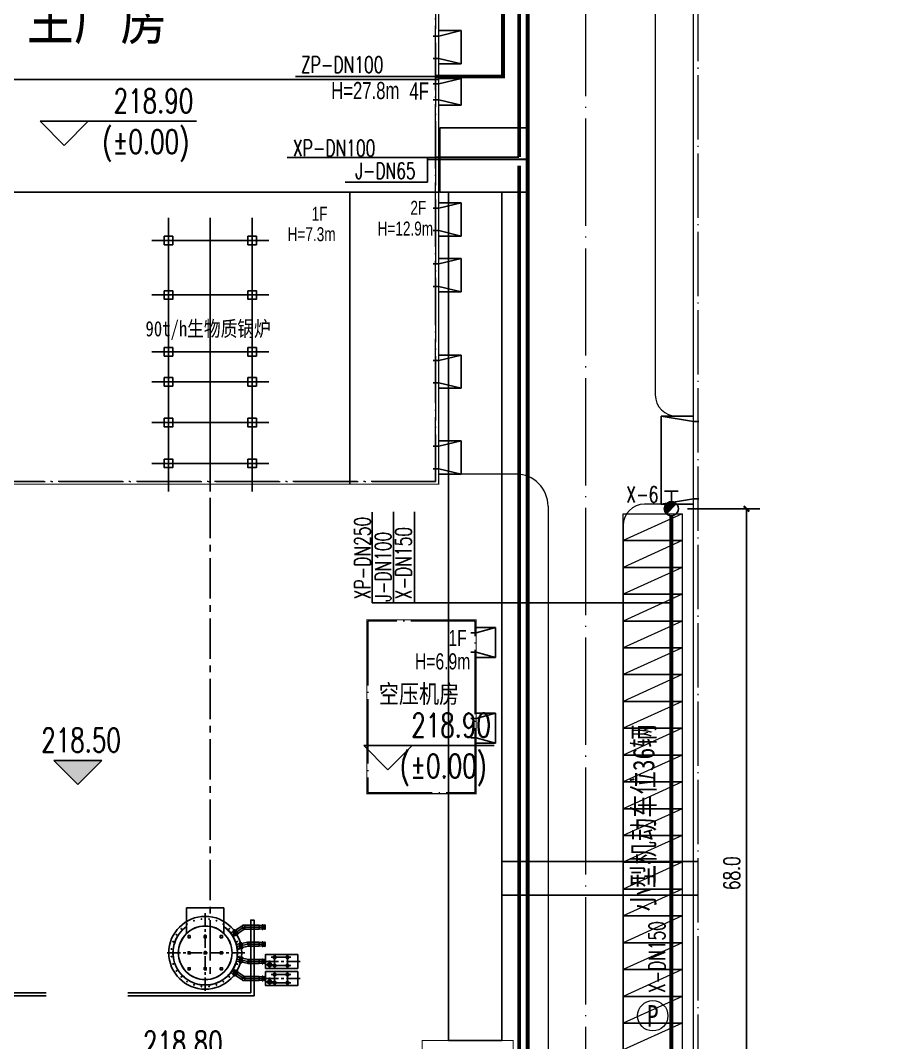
# Model space of a CAD drawing. Header units: metres. Extents: x 497246 to 997717, y 2998582 to 5998198.
# Drawn here: x 499428.8 to 499510.9, y 2998933 to 2999028.3 of the extents above; entities that cross this region are included whole.
import ezdxf
from ezdxf.enums import TextEntityAlignment as Align

# ---------------------------------------------------------------- set-up
doc = ezdxf.new("R2010")
doc.units = ezdxf.units.M
doc.header["$LTSCALE"] = 1000
for name, pattern in [('CENTER', [2, 1.25, -0.25, 0.25, -0.25]), ('CENTER2', [1.125, 0.75, -0.125, 0.125, -0.125]), ('DASHED', [19.05, 12.7, -6.35]), ('DOTE', [2.42, 2, -0.2, 0.02, -0.2])]:
    doc.linetypes.add(name, pattern=pattern)
doc.layers.get('0').update_dxf_attribs({"linetype": 'CONTINUOUS'})
doc.layers.get('Defpoints').update_dxf_attribs({"linetype": 'CONTINUOUS'})
for name, color, linetype in [('00011qq11', 3, 'CONTINUOUS'), ('08', 1, 'CONTINUOUS'), ('4虚线层', 6, 'DASHED'), ('EQUIP_消火栓', 7, 'CONTINUOUS'), ('PIPE-喷淋', 6, 'CONTINUOUS'), ('PIPE-消防', 1, 'CONTINUOUS'), ('PIPE-给水', 3, 'CONTINUOUS'), ('PUB_TEXT', 7, 'CONTINUOUS'), ('Road Level', 7, 'CONTINUOUS'), ('TWT_DIM', 3, 'CONTINUOUS'), ('YD-R2', 50, 'CONTINUOUS'), ('建筑', 7, 'CONTINUOUS'), ('建筑标高', 7, 'CONTINUOUS'), ('建筑门坡散水', 9, 'CONTINUOUS'), ('挡墙护坡', 5, 'CONTINUOUS'), ('文字', 255, 'CONTINUOUS')]:
    doc.layers.add(name, color=color, linetype=linetype)
for name, color, linetype, lineweight in [('1_RO_规划停车位', 35, 'CONTINUOUS', 13), ('1轮廓实线层', 4, 'CONTINUOUS', 18), ('3中心线层', 7, 'CENTER', 25), ('5剖面线层', 2, 'CONTINUOUS', 13), ('道路', 4, 'CONTINUOUS', 15), ('道路中线', 1, 'DOTE', 13)]:
    doc.layers.add(name, color=color, linetype=linetype, lineweight=lineweight)
doc.layers.add('建筑轴线', color=1, linetype='DOTE', lineweight=15, plot=False)
doc.styles.add('-黑体', font='simhei.ttf', dxfattribs={"width": 0.8})
doc.styles.add('_HZTXT', font='txt.shx', dxfattribs={"width": 0.8, "bigfont": 'HZTXT.shx'})
doc.styles.add('_TCH_DIM', font='SIMPLEX', dxfattribs={"bigfont": 'GBCBIG'})
doc.styles.add('_TCH_DIM_T3', font='SIMPLEX', dxfattribs={"width": 0.705882, "bigfont": 'GBCBIG'})
doc.styles.add('DIMHT', font='simhei.ttf', dxfattribs={"width": 0.8})
doc.styles.add('HZTXT', font='txt', dxfattribs={"width": 0.7, "bigfont": 'HZTXT'})
doc.styles.add('TG_LINETYPE', font='SIMPLEX', dxfattribs={"width": 0.8, "height": 3, "bigfont": 'HZTXT'})
doc.styles.add('亨利项目总图布置_2022_8_8_t3--03$0$亨利项目总图布置_2022_8_8_t3--02$0$CEC', font='ARIALN.TTF')
doc.linetypes.add('TG_J', pattern='A,2,-0.3,["J",TG_LINETYPE,S=0.1,R=0,X=-0.23,Y=-0.15],0', length=2.3)
doc.linetypes.add('TG_X', pattern='A,3,-0.3,["X",TG_LINETYPE,S=0.1,R=0,X=-0.23,Y=-0.15],0', length=3.3)
doc.linetypes.add('TG_XP', pattern='A,3,-0.6,["XP",TG_LINETYPE,S=0.1,R=0,X=-0.6,Y=-0.2],0', length=3.6)
doc.linetypes.add('TG_ZP', pattern='A,3,-0.6,["ZP",TG_LINETYPE,S=0.1,R=0,X=-0.6,Y=-0.2],0', length=3.6)
doc.dimstyles.new('_TWT_ARCH&&1', dxfattribs={"dimtxt": 1.4875, "dimasz": 0.5, "dimexe": 1.25, "dimexo": 1.5, "dimgap": 0.63125, "dimtad": 1, "dimdec": 1, "dimzin": 0, "dimdsep": 46, "dimtxsty": '_TCH_DIM_T3', "dimblk": 'ARCHTICK', "dimcen": 0.09, "dimclrt": 7, "dimazin": 2, "dimtfac": 1, "dimtdec": 1, "dimtix": 1, "dimtmove": 2, "dimatfit": 3, "dimfxl": 1, "dimtolj": 1, "dimtzin": 0, "dimarcsym": 0})

# ---------------------------------------------------------------- blocks, each defined once
blk = doc.blocks.new('PPPPPPP')
at = {"layer": '1_RO_规划停车位'}
blk.add_circle((39537001.743, 3801410.893), 1.412, dxfattribs=at)
at = {"layer": '1_RO_规划停车位', "style": 'DIMHT', "width": 0.8}
blk.add_text('P', height=2, dxfattribs=at).set_placement((39537001.743, 3801410.893), align=Align.MIDDLE_CENTER)
blk = doc.blocks.new('chewei')
at = {"layer": '1_RO_规划停车位'}
blk.add_line((152.979, -11.011), (155.479, -16.511), dxfattribs=at)
blk.add_lwpolyline([(152.979, -11.011), (155.479, -11.011), (155.479, -16.511), (152.979, -16.511)], close=True, dxfattribs=at)
blk = doc.blocks.new('11112233')
at = {"layer": '08'}
for p, q in [((497825.505, 2998985.936), (497825.505, 2998960.423)), ((497829.405, 2998985.936), (497829.405, 2998960.423)), ((497833.305, 2998985.936), (497833.305, 2998960.423)), ((497834.851, 2998983.837), (497823.959, 2998983.837)), ((497834.851, 2998978.757), (497823.959, 2998978.757)), ((497834.851, 2998973.457), (497823.959, 2998973.457)), ((497834.851, 2998970.657), (497823.959, 2998970.657)), ((497834.851, 2998966.857), (497823.959, 2998966.857)), ((497834.851, 2998963.057), (497823.959, 2998963.057))]:
    blk.add_line(p, q, dxfattribs=at)
for points in [[(497825.105, 2998984.237), (497825.105, 2998983.437), (497825.905, 2998983.437), (497825.905, 2998984.237)], [(497825.505, 2998983.837), (497825.505, 2998978.757), (497833.305, 2998978.757), (497833.305, 2998983.837)], [(497832.905, 2998984.237), (497832.905, 2998983.437), (497833.705, 2998983.437), (497833.705, 2998984.237)], [(497825.105, 2998979.157), (497825.105, 2998978.357), (497825.905, 2998978.357), (497825.905, 2998979.157)], [(497832.905, 2998979.157), (497832.905, 2998978.357), (497833.705, 2998978.357), (497833.705, 2998979.157)], [(497825.105, 2998973.857), (497825.105, 2998973.057), (497825.905, 2998973.057), (497825.905, 2998973.857)], [(497832.905, 2998973.857), (497832.905, 2998973.057), (497833.705, 2998973.057), (497833.705, 2998973.857)], [(497825.105, 2998971.057), (497825.105, 2998970.257), (497825.905, 2998970.257), (497825.905, 2998971.057)], [(497832.905, 2998971.057), (497832.905, 2998970.257), (497833.705, 2998970.257), (497833.705, 2998971.057)], [(497825.105, 2998967.257), (497825.105, 2998966.457), (497825.905, 2998966.457), (497825.905, 2998967.257)], [(497832.905, 2998967.257), (497832.905, 2998966.457), (497833.705, 2998966.457), (497833.705, 2998967.257)], [(497825.105, 2998963.457), (497825.105, 2998962.657), (497825.905, 2998962.657), (497825.905, 2998963.457)], [(497832.905, 2998963.457), (497832.905, 2998962.657), (497833.705, 2998962.657), (497833.705, 2998963.457)]]:
    blk.add_lwpolyline(points, close=True, dxfattribs=at)
blk = doc.blocks.new('zw$9954')
for points in [[(2300, 5300), (2100, 5300), (2100, 5100), (2300, 5100)], [(3600, 5300), (3800, 5300), (3800, 5100), (3600, 5100)], [(5100, 5300), (5300, 5300), (5300, 5100), (5100, 5100)], [(2300, 3800), (2100, 3800), (2100, 3600), (2300, 3600)], [(3600, 3800), (3800, 3800), (3800, 3600), (3600, 3600)], [(5100, 3800), (5300, 3800), (5300, 3600), (5100, 3600)], [(2300, 2100), (2100, 2100), (2100, 2300), (2300, 2300)], [(3600, 2100), (3800, 2100), (3800, 2300), (3600, 2300)], [(5100, 2100), (5300, 2100), (5300, 2300), (5100, 2300)]]:
    blk.add_lwpolyline(points, close=True)
for centre, radius in [((3700, 3700), 3400), ((2653, 6692), 24), ((3345, 6850), 24), ((4055, 6850), 24), ((4747, 6692), 24), ((1458, 5942), 24), ((2013, 6384), 24), ((5387, 6384), 24), ((5942, 5942), 24), ((708, 4747), 24), ((1016, 5387), 24), ((6384, 5387), 24), ((6692, 4747), 24), ((550, 4055), 24), ((6850, 4055), 24), ((550, 3345), 24), ((6850, 3345), 24), ((708, 2653), 24), ((1016, 2013), 24), ((6384, 2013), 24), ((6692, 2653), 24), ((1458, 1458), 24), ((2013, 1016), 24), ((5387, 1016), 24), ((5942, 1458), 24), ((2653, 708), 24), ((3345, 550), 24), ((4055, 550), 24), ((4747, 708), 24)]:
    blk.add_circle(centre, radius)
at = {"layer": '3中心线层'}
for p, q in [((2681, 6702), (2625, 6682)), ((2643, 6720), (2663, 6664)), ((3375, 6853), (3315, 6847)), ((3342, 6880), (3348, 6820)), ((3700, 7400), (3700, 0)), ((4085, 6847), (4025, 6853)), ((4058, 6880), (4052, 6820)), ((4775, 6682), (4719, 6702)), ((4757, 6720), (4737, 6664)), ((1437, 5963), (1480, 5920)), ((1480, 5963), (1437, 5920)), ((2039, 6400), (1988, 6368)), ((1997, 6410), (2029, 6359)), ((5412, 6368), (5361, 6400)), ((5403, 6410), (5371, 6359)), ((5963, 5963), (5920, 5920)), ((5963, 5920), (5920, 5963)), ((718, 4775), (698, 4719)), ((990, 5403), (1041, 5371)), ((1032, 5412), (1000, 5361)), ((6410, 5403), (6359, 5371)), ((6400, 5361), (6368, 5412)), ((6702, 4719), (6682, 4775)), ((520, 4058), (580, 4052)), ((553, 4085), (547, 4025)), ((680, 4757), (736, 4737)), ((6720, 4757), (6664, 4737)), ((6880, 4058), (6820, 4052)), ((6853, 4025), (6847, 4085)), ((7400, 3700), (0, 3700)), ((520, 3342), (580, 3348)), ((547, 3375), (553, 3315)), ((6880, 3342), (6820, 3348)), ((6847, 3315), (6853, 3375)), ((680, 2643), (736, 2663)), ((698, 2681), (718, 2625)), ((990, 1997), (1041, 2029)), ((1000, 2039), (1032, 1988)), ((6410, 1997), (6359, 2029)), ((6368, 1988), (6400, 2039)), ((6720, 2643), (6664, 2663)), ((6682, 2625), (6702, 2681)), ((1437, 1437), (1480, 1480)), ((1437, 1480), (1480, 1437)), ((1988, 1032), (2039, 1000)), ((1997, 990), (2029, 1041)), ((5361, 1000), (5412, 1032)), ((5403, 990), (5371, 1041)), ((5963, 1437), (5920, 1480)), ((5920, 1437), (5963, 1480)), ((2625, 718), (2681, 698)), ((2643, 680), (2663, 736)), ((3315, 553), (3375, 547)), ((3342, 520), (3348, 580)), ((4025, 547), (4085, 553)), ((4058, 520), (4052, 580)), ((4719, 698), (4775, 718)), ((4757, 680), (4737, 736))]:
    blk.add_line(p, q, dxfattribs=at)
blk = doc.blocks.new('A$C2EA612DB')
at = {"layer": '5剖面线层'}
h = blk.add_hatch(dxfattribs=at)
h.set_pattern_fill('ANSI37', color=0, scale=10, style=0)
h.set_pattern_definition([(45, (-12568.35, 2808.42), (-22.45064, 22.45064), []), (135, (-12568.35, 2808.42), (-22.45064, -22.45064), [])])
h.paths.add_polyline_path([(222, 387, 0.21164), (33, 387), (33, 57, 0.21164), (222, 57)])
for p, q in [((5, 407), (5, 37)), ((5, 407), (7, 407)), ((5, 37), (7, 37)), ((7, 445), (7, 0)), ((33, 445), (7, 445)), ((33, 0), (33, 445)), ((222, 0), (222, 445)), ((222, 445), (248, 445)), ((248, 445), (248, 0)), ((250, 407), (248, 407)), ((250, 37), (248, 37)), ((250, 407), (250, 37)), ((7, 0), (33, 0)), ((248, 0), (222, 0))]:
    blk.add_line(p, q)
for centre, start, end in [((127, 174), 66.10049, 113.89951), ((127, 271), 246.10049, 293.89951)]:
    blk.add_arc(centre, 233, start, end)
at = {"layer": '3中心线层'}
for p, q in [((0, 422), (38, 422)), ((0, 22), (38, 22)), ((255, 422), (217, 422)), ((255, 22), (217, 22))]:
    blk.add_line(p, q, dxfattribs=at)
blk = doc.blocks.new('A$C640E79A9')
for p, q in [((152, 903), (152, 533)), ((152, 903), (154, 903)), ((152, 533), (154, 533)), ((154, 940), (154, 495)), ((180, 940), (154, 940)), ((154, 495), (180, 495)), ((180, 495), (180, 940))]:
    blk.add_line(p, q)
for points in [[(3210, 1368), (3210, 68), (210, 68), (210, 1368)], [(1150, 1203), (1150, 1003), (950, 1003), (950, 1203)], [(2350, 1203), (2350, 1003), (2150, 1003), (2150, 1203)], [(1150, 433), (1150, 233), (950, 233), (950, 433)], [(2350, 433), (2350, 233), (2150, 233), (2150, 433)]]:
    blk.add_lwpolyline(points, close=True)
at = {"layer": '1轮廓实线层'}
for centre, radius in [((576, 408), 198), ((401, 408), 11), ((424, 495), 11), ((424, 320), 11), ((576, 408), 138), ((489, 559), 11), ((489, 256), 11), ((576, 583), 11), ((576, 233), 11), ((664, 559), 11), ((664, 256), 11), ((728, 495), 11), ((728, 320), 11), ((751, 408), 11)]:
    blk.add_circle(centre, radius, dxfattribs=at)
at = {"layer": '3中心线层'}
for p, q in [((740, 1103), (1360, 1103)), ((1050, 793), (1050, 1413)), ((1940, 1103), (2560, 1103)), ((2250, 793), (2250, 1413)), ((3420, 718), (0, 718)), ((147, 918), (185, 918)), ((147, 518), (185, 518)), ((984, 408), (169, 408)), ((576, 815), (576, 0)), ((740, 333), (1360, 333)), ((1050, 23), (1050, 643)), ((1940, 333), (2560, 333)), ((2250, 23), (2250, 643))]:
    blk.add_line(p, q, dxfattribs=at)
blk.add_lwpolyline([(2250, 1103), (2250, 333), (1050, 333), (1050, 1103)], close=True, dxfattribs=at)
blk.add_circle((576, 408), 175, dxfattribs=at)
blk = doc.blocks.new('_ArchTick')
at = {"color": 0, "linetype": 'ByBlock', "const_width": 0.4}
blk.add_lwpolyline([(-0.5, -0.5), (0.5, 0.5)], dxfattribs=at)
blk = doc.blocks.new('*D389')
at = {"layer": 'Defpoints', "color": 0, "transparency": 16777216}
for p in [(499489.496, 2998982.798), (499496.511, 2998982.798), (499489.496, 2998914.833)]:
    blk.add_point(p, dxfattribs=at)
at = {"layer": 'TWT_DIM', "color": 0, "lineweight": -2, "transparency": 16777216}
for p, q in [((499490.996, 2998982.798), (499497.761, 2998982.798)), ((499496.511, 2998914.833), (499496.511, 2998982.798)), ((499490.996, 2998914.833), (499497.761, 2998914.833))]:
    blk.add_line(p, q, dxfattribs=at)
at = {"layer": 'TWT_DIM', "color": 0, "lineweight": -2, "transparency": 16777216, "xscale": 0.5, "yscale": 0.5, "zscale": 0.5}
for p, rotation in [((499496.511, 2998982.798), 90), ((499496.511, 2998914.833), 270)]:
    blk.add_blockref('_ArchTick', p, dxfattribs=dict(at, rotation=rotation))
at = {"layer": 'TWT_DIM', "color": 7, "transparency": 16777216, "insert": (499495.136, 2998948.816), "char_height": 1.4875, "attachment_point": 5, "rotation": 90, "style": '_TCH_DIM_T3'}
blk.add_mtext('\\A1;68.0', dxfattribs=at)
blk = doc.blocks.new('$TwtSys$00000385')
for p, q in [((0, 331), (-130, 331)), ((0, 331), (0, 131)), ((0, 331), (130, 331)), ((92, 92), (-92, -92))]:
    blk.add_line(p, q)
for start, end in [(135, 315), (315, 135)]:
    blk.add_arc((0, 0), 131, start, end)
at = {"color": 0}
for points in [[(-34, 127), (-127, 34), (34, 127), (-127, -34)], [(-93, 93), (-93, 93), (-34, 127), (-127, 34)], [(34, 127), (-127, -34), (93, 93), (-93, -93)]]:
    blk.add_solid(points, dxfattribs=at)

msp = doc.modelspace()

# ---------------------------------------------------------------- hatches: boundary and pattern name
at = {"layer": 'PIPE-喷淋', "linetype": 'TG_ZP'}
for points in [[(499473.796, 2999023.116), (499473.796, 2999022.941), (499473.971, 2999022.941)], [(499473.796, 2999023.116), (499473.971, 2999023.116), (499473.971, 2999022.941)]]:
    msp.add_hatch(color=0, dxfattribs=at).paths.add_polyline_path(points)
at = {"layer": 'Road Level'}
msp.add_hatch(color=256, dxfattribs=at).paths.add_polyline_path([(499434.138, 2998957.081), (499431.888, 2998959.331), (499436.388, 2998959.331)])
at = {"layer": '挡墙护坡', "linetype": 'Continuous'}
h = msp.add_hatch(dxfattribs=at)
h.set_pattern_fill('ANSI33', color=256, style=0)
h.set_pattern_definition([(45, (805.864, 0), (-2.2450640303, 2.2450640303), []), (45, (808.109, 0), (-2.2450640303, 2.2450640303), [1.5875, -0.79375])])
edge = h.paths.add_edge_path()
edge.add_line((499596.097, 2998901.333), (499596.097, 2998904.333))
edge.add_line((499596.097, 2998904.333), (499345.487, 2998904.333))
edge.add_line((499345.487, 2998904.333), (499320.487, 2998907.833))
edge.add_line((499320.487, 2998907.833), (499253.339, 2998907.833))
edge.add_line((499253.339, 2998907.833), (499251.695, 2998907.908))
edge.add_line((499251.695, 2998907.908), (499250.667, 2998908.033))
edge.add_arc((499253.27, 2998924.833), 17, 179.99144, 261.19191, ccw=False)
edge.add_line((499236.27, 2998924.835), (499236.189, 2998970.517))
edge.add_line((499236.189, 2998970.517), (499232.644, 2998995.51))
edge.add_line((499232.644, 2998995.51), (499232.536, 2999056.413))
edge.add_line((499232.536, 2999056.413), (499229.536, 2999056.408))
edge.add_line((499229.536, 2999056.408), (499229.645, 2998995.296))
edge.add_line((499229.645, 2998995.296), (499233.189, 2998970.302))
edge.add_line((499233.189, 2998970.302), (499233.27, 2998924.833))
edge.add_arc((499253.27, 2998924.833), 20, 180.00007, 261.33693)
edge.add_line((499250.258, 2998905.061), (499251.445, 2998904.916))
edge.add_line((499251.445, 2998904.916), (499253.27, 2998904.833))
edge.add_line((499253.27, 2998904.833), (499320.278, 2998904.833))
edge.add_line((499320.278, 2998904.833), (499345.278, 2998901.333))
edge.add_line((499345.278, 2998901.333), (499596.097, 2998901.333))

# ---------------------------------------------------------------- linework, layer by layer
at = {"color": 6}
for p, q in [((499473.696, 2998949.908), (499491.996, 2998949.908)), ((499473.696, 2998946.758), (499491.996, 2998946.758))]:
    msp.add_line(p, q, dxfattribs=at)
for p, q in [((499444.272, 2998945.593), (499444.272, 2998943.178)), ((499444.272, 2998945.593), (499447.772, 2998945.593)), ((499447.772, 2998945.593), (499447.772, 2998943.178)), ((499448.601, 2998943.419), (499448.624, 2998943.435)), ((499448.881, 2998942.999), (499448.601, 2998943.419)), ((499448.624, 2998943.435), (499448.904, 2998943.015)), ((499448.65, 2998943.453), (499448.627, 2998943.437)), ((499448.627, 2998943.437), (499448.908, 2998943.017)), ((499448.647, 2998943.404), (499448.645, 2998943.403)), ((499448.647, 2998943.404), (499448.648, 2998943.406)), ((499448.647, 2998943.404), (499448.885, 2998943.048)), ((499448.647, 2998943.404), (499448.885, 2998943.048)), ((499448.931, 2998943.033), (499448.65, 2998943.453)), ((499449.004, 2998943.157), (499448.685, 2998943.4)), ((499448.759, 2998943.525), (499448.782, 2998943.54)), ((499449.039, 2998943.105), (499448.759, 2998943.525)), ((499448.782, 2998943.54), (499449.062, 2998943.121)), ((499448.794, 2998943.473), (499448.896, 2998943.085)), ((499448.805, 2998943.51), (499448.803, 2998943.509)), ((499448.805, 2998943.51), (499449.043, 2998943.153)), ((499448.904, 2998943.015), (499448.881, 2998942.999)), ((499448.885, 2998943.048), (499448.883, 2998943.047)), ((499448.885, 2998943.048), (499448.887, 2998943.049)), ((499448.908, 2998943.017), (499448.931, 2998943.033)), ((499449.062, 2998943.121), (499449.039, 2998943.105)), ((499449.043, 2998943.153), (499449.041, 2998943.152)), ((499449.18, 2998942.278), (499449.207, 2998942.284)), ((499449.278, 2998941.783), (499449.18, 2998942.278)), ((499449.207, 2998942.284), (499449.306, 2998941.788)), ((499449.239, 2998942.29), (499449.211, 2998942.285)), ((499449.211, 2998942.285), (499449.31, 2998941.789)), ((499449.217, 2998942.247), (499449.215, 2998942.246)), ((499449.217, 2998942.247), (499449.3, 2998941.826)), ((499449.217, 2998942.247), (499449.3, 2998941.826)), ((499449.217, 2998942.247), (499449.219, 2998942.247)), ((499449.337, 2998941.795), (499449.239, 2998942.29)), ((499449.452, 2998941.882), (499449.251, 2998942.228)), ((499449.306, 2998941.788), (499449.278, 2998941.783)), ((499449.3, 2998941.826), (499449.298, 2998941.826)), ((499449.3, 2998941.826), (499449.302, 2998941.827)), ((499449.31, 2998941.789), (499449.337, 2998941.795)), ((499449.379, 2998942.254), (499449.325, 2998941.856)), ((499449.366, 2998942.315), (499449.394, 2998942.321)), ((499449.465, 2998941.82), (499449.366, 2998942.315)), ((499449.394, 2998942.321), (499449.492, 2998941.826)), ((499449.403, 2998942.284), (499449.401, 2998942.284)), ((499449.403, 2998942.284), (499449.487, 2998941.863)), ((499449.492, 2998941.826), (499449.465, 2998941.82)), ((499449.487, 2998941.863), (499449.485, 2998941.863)), ((499449.278, 2998941.002), (499449.18, 2998940.507)), ((499449.207, 2998940.502), (499449.306, 2998940.997)), ((499449.211, 2998940.501), (499449.31, 2998940.996)), ((499449.217, 2998940.539), (499449.3, 2998940.959)), ((499449.217, 2998940.539), (499449.3, 2998940.959)), ((499449.337, 2998940.991), (499449.239, 2998940.495)), ((499449.452, 2998940.904), (499449.251, 2998940.557)), ((499449.306, 2998940.997), (499449.278, 2998941.002)), ((499449.3, 2998940.959), (499449.298, 2998940.96)), ((499449.3, 2998940.959), (499449.302, 2998940.959)), ((499449.31, 2998940.996), (499449.337, 2998940.991)), ((499449.379, 2998940.532), (499449.325, 2998940.929)), ((499449.465, 2998940.965), (499449.366, 2998940.47)), ((499449.394, 2998940.465), (499449.492, 2998940.96)), ((499449.403, 2998940.501), (499449.487, 2998940.922)), ((499449.492, 2998940.96), (499449.465, 2998940.965)), ((499449.487, 2998940.922), (499449.485, 2998940.923)), ((499448.881, 2998939.786), (499448.601, 2998939.366)), ((499448.624, 2998939.35), (499448.904, 2998939.77)), ((499448.627, 2998939.348), (499448.908, 2998939.768)), ((499448.904, 2998939.77), (499448.881, 2998939.786)), ((499448.908, 2998939.768), (499448.931, 2998939.753)), ((499449.18, 2998940.507), (499449.207, 2998940.502)), ((499449.239, 2998940.495), (499449.211, 2998940.501)), ((499449.217, 2998940.539), (499449.215, 2998940.539)), ((499449.217, 2998940.539), (499449.219, 2998940.538)), ((499449.366, 2998940.47), (499449.394, 2998940.465)), ((499449.403, 2998940.501), (499449.401, 2998940.502)), ((499448.601, 2998939.366), (499448.624, 2998939.35)), ((499448.65, 2998939.333), (499448.627, 2998939.348)), ((499448.647, 2998939.381), (499448.645, 2998939.382)), ((499448.647, 2998939.381), (499448.885, 2998939.738)), ((499448.647, 2998939.381), (499448.885, 2998939.738)), ((499448.647, 2998939.381), (499448.648, 2998939.38)), ((499448.931, 2998939.753), (499448.65, 2998939.333)), ((499449.004, 2998939.628), (499448.685, 2998939.385)), ((499449.039, 2998939.68), (499448.759, 2998939.26)), ((499448.759, 2998939.26), (499448.782, 2998939.245)), ((499448.782, 2998939.245), (499449.062, 2998939.665)), ((499448.794, 2998939.313), (499448.896, 2998939.7)), ((499448.805, 2998939.275), (499448.803, 2998939.277)), ((499448.805, 2998939.275), (499449.043, 2998939.632)), ((499448.885, 2998939.738), (499448.883, 2998939.739)), ((499448.885, 2998939.738), (499448.887, 2998939.737)), ((499449.062, 2998939.665), (499449.039, 2998939.68)), ((499449.043, 2998939.632), (499449.041, 2998939.633))]:
    msp.add_line(p, q)
at = {"color": 3}
for p, q in [((499449.421, 2998943.89), (499448.844, 2998943.505)), ((499449.63, 2998943.577), (499449.053, 2998943.192)), ((499449.72, 2998943.981), (499451.053, 2998943.981)), ((499449.72, 2998943.604), (499451.053, 2998943.604)), ((499451.325, 2998943.955), (499451.053, 2998943.981)), ((499451.053, 2998943.981), (499451.053, 2998943.604)), ((499451.325, 2998943.63), (499451.053, 2998943.604)), ((499451.325, 2998943.57), (499451.325, 2998944.015)), ((499451.325, 2998944.015), (499451.351, 2998944.015)), ((499451.351, 2998944.015), (499451.351, 2998943.57)), ((499451.353, 2998943.978), (499451.351, 2998943.978)), ((499451.353, 2998943.608), (499451.351, 2998943.608)), ((499451.353, 2998943.978), (499451.353, 2998943.608)), ((499448.808, 2998943.558), (499448.785, 2998943.543)), ((499448.785, 2998943.543), (499449.066, 2998943.123)), ((499448.805, 2998943.51), (499448.806, 2998943.511)), ((499448.805, 2998943.51), (499449.043, 2998943.153)), ((499449.089, 2998943.138), (499448.808, 2998943.558)), ((499449.043, 2998943.153), (499449.045, 2998943.154)), ((499449.066, 2998943.123), (499449.089, 2998943.138)), ((499451.351, 2998943.57), (499451.325, 2998943.57)), ((499449.425, 2998942.327), (499449.398, 2998942.322)), ((499449.398, 2998942.322), (499449.496, 2998941.826)), ((499449.403, 2998942.284), (499449.405, 2998942.284)), ((499449.403, 2998942.284), (499449.487, 2998941.863)), ((499449.524, 2998941.832), (499449.425, 2998942.327)), ((499449.973, 2998942.371), (499449.438, 2998942.264)), ((499449.487, 2998941.863), (499449.489, 2998941.864)), ((499449.496, 2998941.826), (499449.524, 2998941.832)), ((499450.047, 2998942.001), (499449.511, 2998941.895)), ((499450.078, 2998942.381), (499451.053, 2998942.381)), ((499450.078, 2998942.004), (499451.053, 2998942.004)), ((499451.325, 2998942.355), (499451.053, 2998942.381)), ((499451.053, 2998942.381), (499451.053, 2998942.004)), ((499451.325, 2998942.03), (499451.053, 2998942.004)), ((499451.325, 2998941.97), (499451.325, 2998942.415)), ((499451.325, 2998942.415), (499451.351, 2998942.415)), ((499451.351, 2998941.97), (499451.325, 2998941.97)), ((499451.351, 2998942.415), (499451.351, 2998941.97)), ((499451.353, 2998942.378), (499451.351, 2998942.378)), ((499451.353, 2998942.008), (499451.351, 2998942.008)), ((499451.353, 2998942.378), (499451.353, 2998942.008)), ((499449.398, 2998940.464), (499449.496, 2998940.959)), ((499449.403, 2998940.501), (499449.487, 2998940.922)), ((499449.524, 2998940.954), (499449.425, 2998940.458)), ((499449.487, 2998940.922), (499449.489, 2998940.922)), ((499449.496, 2998940.959), (499449.524, 2998940.954)), ((499450.047, 2998940.784), (499449.511, 2998940.891)), ((499450.078, 2998940.781), (499451.053, 2998940.781)), ((499451.325, 2998940.755), (499451.053, 2998940.781)), ((499451.053, 2998940.404), (499451.053, 2998940.781)), ((499451.325, 2998940.815), (499451.325, 2998940.37)), ((499451.351, 2998940.815), (499451.325, 2998940.815)), ((499451.351, 2998940.37), (499451.351, 2998940.815)), ((499451.353, 2998940.778), (499451.351, 2998940.778)), ((499451.353, 2998940.408), (499451.353, 2998940.778)), ((499449.425, 2998940.458), (499449.398, 2998940.464)), ((499449.403, 2998940.501), (499449.405, 2998940.501)), ((499449.973, 2998940.415), (499449.438, 2998940.521)), ((499450.078, 2998940.404), (499451.053, 2998940.404)), ((499451.325, 2998940.43), (499451.053, 2998940.404)), ((499451.325, 2998940.37), (499451.351, 2998940.37)), ((499451.353, 2998940.408), (499451.351, 2998940.408)), ((499448.785, 2998939.243), (499449.066, 2998939.663)), ((499448.808, 2998939.227), (499448.785, 2998939.243)), ((499448.805, 2998939.275), (499449.043, 2998939.632)), ((499448.805, 2998939.275), (499448.806, 2998939.274)), ((499449.089, 2998939.647), (499448.808, 2998939.227)), ((499449.421, 2998938.895), (499448.844, 2998939.28)), ((499449.043, 2998939.632), (499449.045, 2998939.631)), ((499449.63, 2998939.208), (499449.053, 2998939.594)), ((499449.066, 2998939.663), (499449.089, 2998939.647)), ((499449.72, 2998939.181), (499451.053, 2998939.181)), ((499451.325, 2998939.155), (499451.053, 2998939.181)), ((499451.053, 2998938.804), (499451.053, 2998939.181)), ((499451.325, 2998938.83), (499451.053, 2998938.804)), ((499451.325, 2998939.215), (499451.325, 2998938.77)), ((499451.351, 2998939.215), (499451.325, 2998939.215)), ((499451.351, 2998938.77), (499451.351, 2998939.215)), ((499451.353, 2998939.178), (499451.351, 2998939.178)), ((499451.353, 2998938.808), (499451.351, 2998938.808)), ((499451.353, 2998938.808), (499451.353, 2998939.178)), ((499449.72, 2998938.804), (499451.053, 2998938.804)), ((499451.325, 2998938.77), (499451.351, 2998938.77))]:
    msp.add_line(p, q, dxfattribs=at)
at = {"color": 2}
for points in [[(499467.896, 2999018.333), (499476.196, 2999018.333), (499476.196, 2999012.333), (499467.896, 2999012.333)], [(499468.696, 2999012.333), (499473.696, 2999012.333), (499473.696, 2998933.218), (499468.696, 2998933.218)]]:
    msp.add_lwpolyline(points, close=True, dxfattribs=at)
at = {"color": 252}
for points in [[(499431.195, 2998937.377), (499419.419, 2998937.377), (499419.419, 2998944.443), (499419.719, 2998944.443), (499419.719, 2998937.677), (499431.195, 2998937.677)], [(499438.795, 2998937.377), (499450.572, 2998937.377), (499450.572, 2998944.443), (499450.272, 2998944.443), (499450.272, 2998937.677), (499438.795, 2998937.677)]]:
    msp.add_lwpolyline(points, dxfattribs=at)
at = {"color": 3}
for points in [[(499449.421, 2998943.89), (499449.63, 2998943.577, -0.148336), (499449.72, 2998943.604), (499449.72, 2998943.981, 0.148336)], [(499450.078, 2998942.381), (499450.078, 2998942.004, 0.049127), (499450.047, 2998942.001), (499449.973, 2998942.371, -0.049127)], [(499450.078, 2998940.404), (499450.078, 2998940.781, -0.049127), (499450.047, 2998940.784), (499449.973, 2998940.415, 0.049127)], [(499449.421, 2998938.895), (499449.63, 2998939.208, 0.148336), (499449.72, 2998939.181), (499449.72, 2998938.804, -0.148336)]]:
    msp.add_lwpolyline(points, format="xyb", close=True, dxfattribs=at)
for points in [[(499448.846, 2998943.053), (499448.621, 2998942.903), (499448.412, 2998943.216), (499448.636, 2998943.366)], [(499449.266, 2998941.846), (499449.001, 2998941.793), (499448.928, 2998942.163), (499449.192, 2998942.216)], [(499449.266, 2998940.94), (499449.001, 2998940.992), (499448.928, 2998940.623), (499449.192, 2998940.57)], [(499448.846, 2998939.733), (499448.621, 2998939.883), (499448.412, 2998939.569), (499448.636, 2998939.419)]]:
    msp.add_lwpolyline(points)
for points in [[(499448.794, 2998943.473), (499448.685, 2998943.4), (499448.896, 2998943.085), (499449.004, 2998943.157)], [(499449.379, 2998942.254), (499449.251, 2998942.228), (499449.325, 2998941.856), (499449.452, 2998941.882)], [(499449.379, 2998940.532), (499449.251, 2998940.557), (499449.325, 2998940.929), (499449.452, 2998940.904)], [(499448.794, 2998939.313), (499448.685, 2998939.385), (499448.896, 2998939.7), (499449.004, 2998939.628)]]:
    msp.add_lwpolyline(points, close=True)
msp.add_circle((499446.022, 2998941.393), 2.514)
msp.add_arc((499446.022, 2998941.393), 3.016, 125.46734, 54.53266)
at = {"layer": '00011qq11', "color": 1, "linetype": 'CENTER2', "ltscale": 0.005}
msp.add_line((499446.496, 2999006.316), (499446.496, 2998938.882), dxfattribs=at)
at = {"layer": '3中心线层'}
for p, q in [((499451.358, 2998943.993), (499451.32, 2998943.993)), ((499451.358, 2998943.593), (499451.32, 2998943.593)), ((499451.358, 2998942.393), (499451.32, 2998942.393)), ((499451.358, 2998941.993), (499451.32, 2998941.993)), ((499451.358, 2998940.793), (499451.32, 2998940.793)), ((499451.358, 2998940.393), (499451.32, 2998940.393)), ((499451.358, 2998939.193), (499451.32, 2998939.193)), ((499451.358, 2998938.793), (499451.32, 2998938.793))]:
    msp.add_line(p, q, dxfattribs=at)
for points in [[(499451.446, 2998943.793), (499449.72, 2998943.793, 0.148336), (499449.526, 2998943.734), (499448.53, 2998943.068)], [(499451.446, 2998942.193), (499450.078, 2998942.193, 0.049127), (499450.01, 2998942.186), (499448.98, 2998941.981)], [(499451.446, 2998940.593), (499450.078, 2998940.593, -0.049127), (499450.01, 2998940.599), (499448.98, 2998940.804)], [(499451.446, 2998938.993), (499449.72, 2998938.993, -0.148336), (499449.526, 2998939.052), (499448.53, 2998939.717)]]:
    msp.add_lwpolyline(points, format="xyb", dxfattribs=at)
at = {"layer": '4虚线层'}
msp.add_circle((499446.022, 2998941.393), 2.5, dxfattribs=at)
msp.add_arc((499446.022, 2998941.393), 3, 125.68533, 54.31467, dxfattribs=at)
at = {"layer": 'PIPE-喷淋', "color": 0, "linetype": 'TG_ZP', "ltscale": 0.003, "const_width": 0.35}
for points in [[(499473.796, 2999023.116), (499473.796, 2999058.962)], [(499467.465, 2999023.116), (499473.796, 2999023.116)]]:
    msp.add_lwpolyline(points, dxfattribs=at)
at = {"layer": 'PIPE-消防', "color": 70, "linetype": 'TG_X', "ltscale": 700}
for p, q in [((499465.131, 2999023.116), (499454.434, 2999023.116)), ((499467.465, 2999023.116), (499465.131, 2999023.116)), ((499467.891, 2999015.551), (499453.663, 2999015.551)), ((499466.755, 2999015.551), (499466.755, 2999013.258)), ((499467.971, 2999015.361), (499466.755, 2999015.361)), ((499466.755, 2999013.258), (499459.079, 2999013.258))]:
    msp.add_line(p, q, dxfattribs=at)
at = {"layer": 'PIPE-消防', "color": 70, "linetype": 'ByBlock'}
for p, q in [((499461.589, 2998982.47), (499461.589, 2998974.013)), ((499461.589, 2998974.013), (499489.496, 2998974.013))]:
    msp.add_line(p, q, dxfattribs=at)
at = {"layer": 'PIPE-消防', "color": 191, "linetype": 'TG_XP', "ltscale": 0.003}
for points, const_width in [([(499475.296, 2999015.586), (499475.296, 2999058.838)], 0.35), ([(499467.546, 2999015.586), (499475.296, 2999015.586)], 0.15), ([(499475.296, 2998916.833), (499475.296, 2999014.786)], 0.35)]:
    msp.add_lwpolyline(points, dxfattribs=dict(at, const_width=const_width))
at = {"layer": 'PIPE-消防', "linetype": 'TG_X', "ltscale": 0.005, "const_width": 0.35}
msp.add_lwpolyline([(499489.496, 2998982.145), (499489.496, 2998916.833)], dxfattribs=at)
at = {"layer": 'PIPE-给水', "color": 70, "linetype": 'ByBlock'}
for p, q in [((499463.587, 2998982.527), (499463.587, 2998974.013)), ((499465.528, 2998982.527), (499465.528, 2998974.013))]:
    msp.add_line(p, q, dxfattribs=at)
at = {"layer": 'PIPE-给水', "color": 80, "linetype": 'TG_J', "ltscale": 0.004}
for points, const_width in [([(499476.096, 2999015.386), (499476.096, 2999047.233)], 0.35), ([(499467.944, 2999015.386), (499476.096, 2999015.386)], 0.2), ([(499476.096, 2998915.833), (499476.096, 2999015.386)], 0.35)]:
    msp.add_lwpolyline(points, dxfattribs=dict(at, const_width=const_width))
at = {"layer": 'Road Level'}
for p, q in [((499434.138, 2998957.081), (499431.888, 2998959.331)), ((499431.888, 2998959.331), (499436.388, 2998959.331)), ((499434.138, 2998957.081), (499436.388, 2998959.331))]:
    msp.add_line(p, q, dxfattribs=at)
at = {"layer": '建筑'}
for p, q in [((499410.196, 2999022.833), (499467.796, 2999022.833)), ((499410.196, 2999012.333), (499467.796, 2999012.333)), ((499459.496, 2998985.083), (499459.496, 2999012.333))]:
    msp.add_line(p, q, dxfattribs=at)
at = {"layer": '建筑', "linetype": 'Continuous', "const_width": 0.1}
for points in [[(499467.796, 2999040.633), (499467.796, 2998985.083), (499410.246, 2998985.083), (499410.246, 2999011.933), (499410.196, 2999011.933), (499410.196, 2999041.333), (499426.696, 2999041.333), (499426.696, 2999056.233), (499426.996, 2999056.233), (499426.996, 2999056.233), (499431.096, 2999056.233), (499467.796, 2999056.233), (499467.796, 2999048.533), (499470.696, 2999048.533), (499470.696, 2999040.633)], [(499639.446, 2998921.883), (499491.546, 2998921.883), (499491.546, 2999052.783), (499639.446, 2999052.783)], [(499461.096, 2998972.433), (499461.096, 2998956.233), (499471.296, 2998956.233), (499471.296, 2998972.433)], [(499466.246, 2998933.218), (499466.246, 2998922.718), (499474.746, 2998922.718), (499474.746, 2998933.218)]]:
    msp.add_lwpolyline(points, close=True, dxfattribs=at)
at = {"layer": '建筑标高'}
for p, q in [((499432.863, 2999016.682), (499430.613, 2999018.932)), ((499430.613, 2999018.932), (499445.204, 2999018.932)), ((499432.863, 2999016.682), (499435.113, 2999018.932)), ((499463.058, 2998958.466), (499460.808, 2998960.716)), ((499460.808, 2998960.716), (499472.96, 2998960.716)), ((499463.058, 2998958.466), (499465.308, 2998960.716))]:
    msp.add_line(p, q, dxfattribs=at)
at = {"layer": '建筑轴线', "ltscale": 0.003}
for points in [[(499426.996, 2999055.833), (499467.496, 2999055.833), (499467.496, 2999048.333), (499470.496, 2999048.333), (499470.496, 2999040.833), (499467.496, 2999040.833), (499467.496, 2998985.333), (499410.496, 2998985.333), (499410.496, 2999040.833), (499426.996, 2999040.833)], [(499467.496, 2999055.833), (499426.996, 2999055.833), (499426.996, 2999040.833), (499410.496, 2999040.833), (499410.496, 2998985.333), (499467.496, 2998985.333), (499467.496, 2999040.833), (499470.496, 2999040.833), (499470.496, 2999048.333), (499467.496, 2999048.333)], [(499491.996, 2999052.333), (499638.996, 2999052.333), (499638.996, 2998922.333), (499491.996, 2998922.333)], [(499461.196, 2998972.333), (499461.196, 2998956.333), (499471.196, 2998956.333), (499471.196, 2998972.333)]]:
    msp.add_lwpolyline(points, close=True, dxfattribs=at)
at = {"layer": '建筑门坡散水', "linetype": 'Continuous'}
for p, q in [((499467.296, 2999026.883), (499467.796, 2999026.883)), ((499467.796, 2999026.883), (499469.896, 2999027.383)), ((499469.896, 2999027.383), (499467.796, 2999027.383)), ((499469.896, 2999027.383), (499469.896, 2999024.283)), ((499467.296, 2999024.783), (499467.796, 2999024.783)), ((499467.796, 2999024.783), (499469.896, 2999024.283)), ((499469.896, 2999024.283), (499467.796, 2999024.283)), ((499467.796, 2999022.433), (499469.896, 2999022.933)), ((499469.896, 2999022.933), (499467.796, 2999022.933)), ((499469.896, 2999022.933), (499469.896, 2999020.433)), ((499467.296, 2999022.433), (499467.796, 2999022.433)), ((499467.296, 2999020.933), (499467.796, 2999020.933)), ((499467.796, 2999020.933), (499469.896, 2999020.433)), ((499469.896, 2999020.433), (499467.796, 2999020.433)), ((499467.796, 2999010.833), (499469.896, 2999011.333)), ((499469.896, 2999011.333), (499467.796, 2999011.333)), ((499469.896, 2999011.333), (499469.896, 2999008.233)), ((499467.296, 2999010.833), (499467.796, 2999010.833)), ((499467.296, 2999008.733), (499467.796, 2999008.733)), ((499467.796, 2999008.733), (499469.896, 2999008.233)), ((499469.896, 2999008.233), (499467.796, 2999008.233)), ((499467.296, 2999005.633), (499467.796, 2999005.633)), ((499467.796, 2999005.633), (499469.896, 2999006.133)), ((499469.896, 2999006.133), (499467.796, 2999006.133)), ((499469.896, 2999006.133), (499469.896, 2999003.033)), ((499467.296, 2999003.533), (499467.796, 2999003.533)), ((499467.796, 2999003.533), (499469.896, 2999003.033)), ((499469.896, 2999003.033), (499467.796, 2999003.033)), ((499467.796, 2998996.633), (499469.896, 2998997.133)), ((499469.896, 2998997.133), (499467.796, 2998997.133)), ((499469.896, 2998997.133), (499469.896, 2998994.033)), ((499467.296, 2998996.633), (499467.796, 2998996.633)), ((499467.296, 2998994.533), (499467.796, 2998994.533)), ((499467.796, 2998994.533), (499469.896, 2998994.033)), ((499469.896, 2998994.033), (499467.796, 2998994.033)), ((499491.546, 2998990.933), (499488.546, 2998991.433)), ((499488.546, 2998991.433), (499491.546, 2998991.433)), ((499488.546, 2998991.433), (499488.546, 2998983.233)), ((499492.046, 2998990.933), (499491.546, 2998990.933)), ((499467.296, 2998988.633), (499467.796, 2998988.633)), ((499467.796, 2998988.633), (499469.896, 2998989.133)), ((499469.896, 2998989.133), (499467.796, 2998989.133)), ((499469.896, 2998989.133), (499469.896, 2998986.033)), ((499467.296, 2998986.533), (499467.796, 2998986.533)), ((499467.796, 2998986.533), (499469.896, 2998986.033)), ((499469.896, 2998986.033), (499467.796, 2998986.033)), ((499491.546, 2998983.733), (499488.546, 2998983.233)), ((499492.046, 2998983.733), (499491.546, 2998983.733)), ((499488.546, 2998983.233), (499491.546, 2998983.233)), ((499470.796, 2998971.233), (499471.296, 2998971.233)), ((499471.296, 2998971.233), (499473.096, 2998971.733)), ((499473.096, 2998971.733), (499471.296, 2998971.733)), ((499473.096, 2998971.733), (499473.096, 2998968.933)), ((499470.796, 2998969.433), (499471.296, 2998969.433)), ((499471.296, 2998969.433), (499473.096, 2998968.933)), ((499473.096, 2998968.933), (499471.296, 2998968.933)), ((499471.296, 2998963.233), (499473.096, 2998963.733)), ((499473.096, 2998963.733), (499471.296, 2998963.733)), ((499473.096, 2998963.733), (499473.096, 2998960.933)), ((499470.796, 2998963.233), (499471.296, 2998963.233)), ((499470.796, 2998961.433), (499471.296, 2998961.433)), ((499470.796, 2998961.433), (499471.296, 2998961.433)), ((499471.296, 2998961.433), (499473.096, 2998960.933)), ((499471.296, 2998961.433), (499473.096, 2998960.933)), ((499473.096, 2998960.933), (499471.296, 2998960.933)), ((499473.096, 2998960.933), (499471.296, 2998960.933))]:
    msp.add_line(p, q, dxfattribs=at)
at = {"layer": '道路', "linetype": 'ByBlock', "ltscale": 0.2}
for p, q in [((499487.996, 2999051.333), (499487.996, 2998993.433)), ((499477.996, 2998983.033), (499477.996, 2998925.333)), ((499484.996, 2998981.233), (499484.996, 2998922.333))]:
    msp.add_line(p, q, dxfattribs=at)
at = {"layer": '道路', "linetype": 'ByBlock', "lineweight": 0, "ltscale": 0.2}
for p, q in [((499491.546, 2998991.433), (499489.996, 2998991.433)), ((499474.996, 2998986.033), (499467.796, 2998986.033)), ((499474.996, 2998986.033), (499467.796, 2998986.033)), ((499491.546, 2998983.233), (499486.996, 2998983.233))]:
    msp.add_line(p, q, dxfattribs=at)
at = {"layer": '道路', "linetype": 'ByBlock', "ltscale": 0.2}
for centre, radius, start, end in [((499489.996, 2998993.433), 2, 180, 270), ((499474.996, 2998983.033), 3, 0, 90), ((499474.996, 2998983.033), 3, 0, 90), ((499486.996, 2998981.233), 2, 90, 180)]:
    msp.add_arc(centre, radius, start, end, dxfattribs=at)
at = {"layer": '道路中线', "ltscale": 0.005}
msp.add_line((499481.496, 2999067.583), (499481.496, 2998909.833), dxfattribs=at)

# ---------------------------------------------------------------- block references
at = {"xscale": 0.001, "yscale": 0.001, "zscale": 0.001}
for name, p in [('zw$9954', (499442.322, 2998937.693)), ('A$C2EA612DB', (499451.348, 2998943.57)), ('A$C2EA612DB', (499451.348, 2998941.97)), ('A$C640E79A9', (499451.446, 2998939.875)), ('A$C640E79A9', (499451.446, 2998938.275))]:
    msp.add_blockref(name, p, dxfattribs=at)
at = {"xscale": -0.001, "yscale": 0.001, "zscale": 0.001, "rotation": 180}
for p in [(499451.348, 2998940.815), (499451.348, 2998939.215)]:
    msp.add_blockref('A$C2EA612DB', p, dxfattribs=at)
at = {"layer": '1_RO_规划停车位'}
for name, p, rotation in [('chewei', (499501.507, 2999135.311), 269.9999998288981), ('chewei', (499501.507, 2999132.811), 269.9999998288981), ('chewei', (499501.507, 2999130.311), 269.9999998288981), ('chewei', (499501.507, 2999127.811), 269.9999998288981), ('chewei', (499501.507, 2999125.311), 269.9999998288981), ('chewei', (499501.507, 2999122.811), 269.9999998288981), ('chewei', (499501.507, 2999120.311), 269.9999998288981), ('chewei', (499501.507, 2999117.811), 269.9999998288981), ('chewei', (499501.507, 2999115.311), 269.9999998288981), ('chewei', (499501.507, 2999112.811), 269.9999998288981), ('chewei', (499501.507, 2999110.311), 269.9999998288981), ('chewei', (499501.507, 2999107.811), 269.9999998288981), ('chewei', (499501.507, 2999105.311), 269.9999998288981), ('chewei', (499501.507, 2999102.811), 269.9999998288981), ('chewei', (499501.507, 2999100.311), 269.9999998288981), ('chewei', (499501.507, 2999097.811), 269.9999998288981), ('chewei', (499501.507, 2999095.311), 269.9999998288981), ('chewei', (499501.507, 2999092.811), 269.9999998288981), ('chewei', (499501.507, 2999090.311), 269.9999998288981), ('PPPPPPP', (-39041115.991, -764824.063), 359.9454393970495), ('chewei', (499501.507, 2999087.811), 269.9999998288981)]:
    msp.add_blockref(name, p, dxfattribs=dict(at, rotation=rotation))
at = {"layer": 'EQUIP_消火栓', "xscale": 0.005, "yscale": 0.005, "zscale": 0.005, "rotation": 359.9999999999999}
msp.add_blockref('$TwtSys$00000385', (499489.496, 2998982.798), dxfattribs=at)
at = {"layer": 'YD-R2', "color": 0}
msp.add_blockref('11112233', (1617.091, 23.978), dxfattribs=at)

# ---------------------------------------------------------------- texts
at = {"insert": (499440.451, 2999000.305), "char_height": 1.42884, "attachment_point": 1, "style": '_HZTXT'}
msp.add_mtext('{\\fSimSun|b0|i0|c134|p2;90t/h生物质锅炉}', dxfattribs=at)
at = {"layer": '1_RO_规划停车位', "style": 'DIMHT', "width": 0.8}
msp.add_text('小型机动车位36辆', height=2, rotation=89.94551, dxfattribs=at).set_placement((499487.892, 2998945.242))
at = {"layer": 'PIPE-喷淋', "linetype": 'TG_ZP', "ltscale": 800, "style": 'HZTXT', "width": 0.7}
msp.add_text('ZP-DN100', height=1.508, dxfattribs=at).set_placement((499458.798, 2999024.21, 10.496), align=Align.MIDDLE)
at = {"layer": 'PIPE-消防', "color": 191, "linetype": 'TG_XP', "ltscale": 400, "style": 'HZTXT', "width": 0.7}
msp.add_text('XP-DN100', height=1.508, dxfattribs=at).set_placement((499458.047, 2999016.433), align=Align.MIDDLE)
at = {"layer": 'PIPE-消防', "color": 140, "linetype": 'TG_X', "ltscale": 700, "style": 'HZTXT', "width": 0.7}
msp.add_text('X-6', height=1.5, dxfattribs=at).set_placement((499486.791, 2998984.137), align=Align.MIDDLE)
at = {"layer": 'PIPE-消防', "color": 191, "linetype": 'TG_XP', "ltscale": 400, "style": 'HZTXT', "width": 0.7}
msp.add_text('XP-DN250', height=1.508, rotation=90, dxfattribs=at).set_placement((499460.686, 2998978.205), align=Align.MIDDLE)
at = {"layer": 'PIPE-消防', "linetype": 'TG_X', "ltscale": 700, "style": 'HZTXT', "width": 0.7}
for height, p in [(1.508, (499464.518, 2998977.729)), (1.5, (499488.16, 2998940.991))]:
    msp.add_text('X-DN150', height=height, rotation=90, dxfattribs=at).set_placement(p, align=Align.MIDDLE)
at = {"layer": 'PIPE-给水', "color": 3, "linetype": 'ByBlock', "style": 'HZTXT', "width": 0.7}
msp.add_text('J-DN65', height=1.5, dxfattribs=at).set_placement((499462.826, 2999014.32), align=Align.MIDDLE)
at = {"layer": 'PIPE-给水', "color": 3, "linetype": 'TG_J', "ltscale": 800, "style": 'HZTXT', "width": 0.7}
msp.add_text('J-DN100', height=1.5, rotation=90, dxfattribs=at).set_placement((499462.606, 2998977.387), align=Align.MIDDLE)
at = {"layer": 'PUB_TEXT', "style": '_TCH_DIM', "width": 0.705882}
for s, p in [('218.90', (499465.235, 2998961.504)), ('218.50', (499430.726, 2998960.118)), ('(%%P0.00)', (499464.185, 2998957.697)), ('218.80', (499440.22, 2998931.858))]:
    msp.add_text(s, height=2.2313, dxfattribs=at).set_placement(p)
at = {"layer": '建筑标高', "style": '_TCH_DIM', "width": 0.705882}
for s, p in [('218.90', (499437.479, 2999019.719)), ('(%%P0.00)', (499436.429, 2999015.913))]:
    msp.add_text(s, height=2.2313, dxfattribs=at).set_placement(p)
at = {"layer": '文字', "color": 7}
for s, height, style, width, p in [('主厂房', 4, '-黑体', 0.8, (499429.386, 2999026.547)), ('H=27.8m', 1.6, '亨利项目总图布置_2022_8_8_t3--03$0$亨利项目总图布置_2022_8_8_t3--02$0$CEC', 0.85, (499457.769, 2999020.996)), ('4F', 1.6, '亨利项目总图布置_2022_8_8_t3--03$0$亨利项目总图布置_2022_8_8_t3--02$0$CEC', 0.85, (499465.061, 2999020.948)), ('2F', 1.3, '亨利项目总图布置_2022_8_8_t3--03$0$亨利项目总图布置_2022_8_8_t3--02$0$CEC', 0.85, (499465.157, 2999010.21)), ('1F', 1.3, '亨利项目总图布置_2022_8_8_t3--03$0$亨利项目总图布置_2022_8_8_t3--02$0$CEC', 0.85, (499455.948, 2999009.654)), ('H=12.9m', 1.3, '亨利项目总图布置_2022_8_8_t3--03$0$亨利项目总图布置_2022_8_8_t3--02$0$CEC', 0.85, (499462.104, 2999008.277)), ('H=7.3m', 1.3, '亨利项目总图布置_2022_8_8_t3--03$0$亨利项目总图布置_2022_8_8_t3--02$0$CEC', 0.85, (499453.712, 2999007.753)), ('1F', 1.5, '亨利项目总图布置_2022_8_8_t3--03$0$亨利项目总图布置_2022_8_8_t3--02$0$CEC', 0.85, (499468.702, 2998970.008)), ('H=6.9m', 1.5, '亨利项目总图布置_2022_8_8_t3--03$0$亨利项目总图布置_2022_8_8_t3--02$0$CEC', 0.85, (499465.588, 2998967.82))]:
    msp.add_text(s, height=height, dxfattribs=dict(at, style=style, width=width)).set_placement(p)
at = {"layer": '文字', "color": 0, "linetype": 'Continuous', "style": '-黑体', "width": 0.8}
msp.add_text('空压机房', height=1.7146, dxfattribs=at).set_placement((499462.22, 2998964.681))

# ---------------------------------------------------------------- dimensions: what is measured, and where the dimension line sits
at = {"layer": 'TWT_DIM', "color": 3}
dim = msp.add_aligned_dim(p1=(499489.496, 2998914.833), p2=(499489.496, 2998982.798), distance=-7.015, dimstyle='_TWT_ARCH&&1', dxfattribs=at)
dim.commit()
dim.dimension.update_dxf_attribs({"geometry": '*D389', "text_midpoint": (499495.136, 2998948.816)})

doc.saveas('drawing.dxf')
